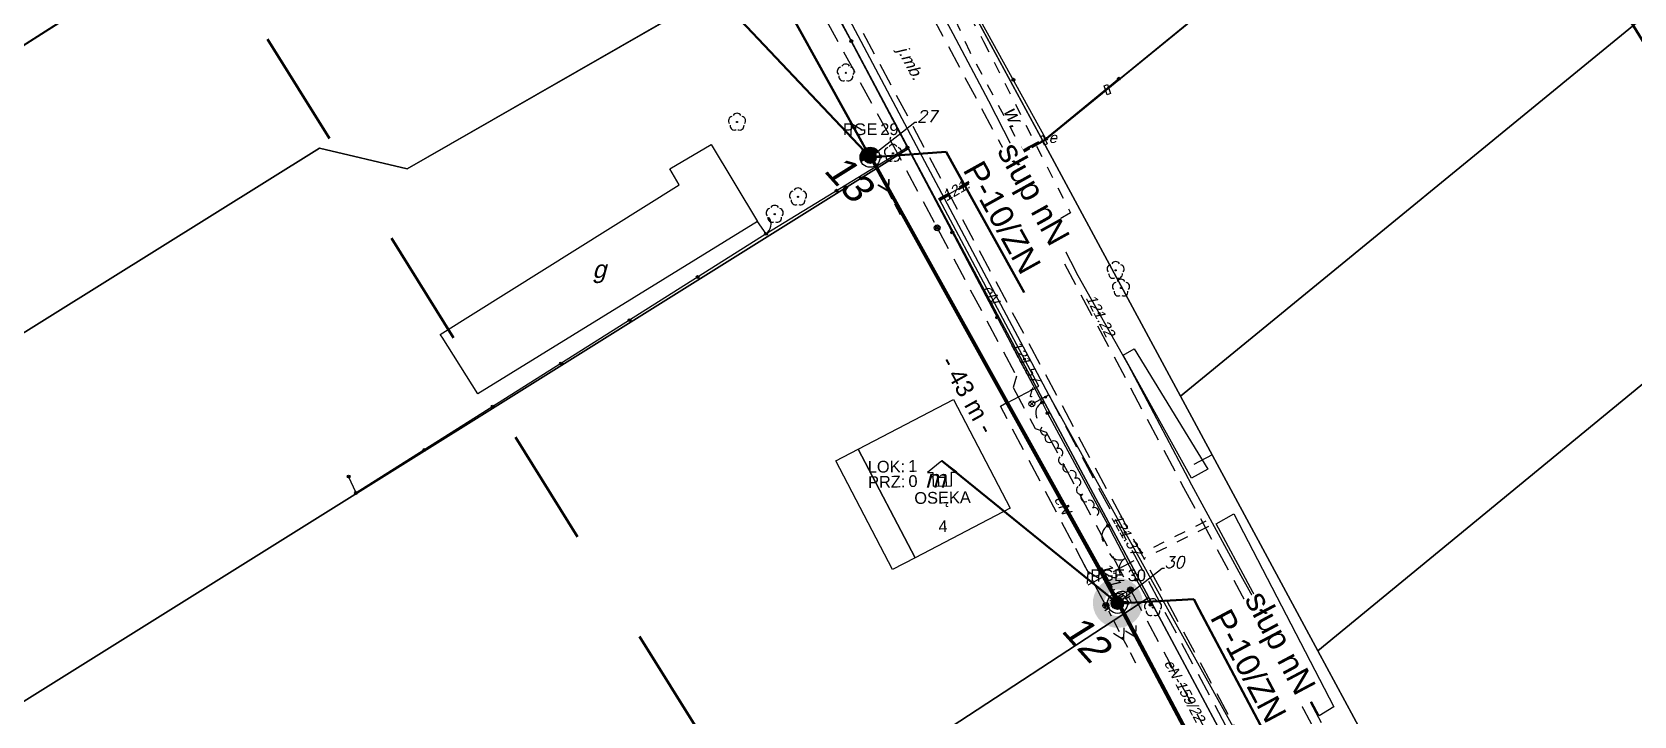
# Model space of a CAD drawing. Header units: metres. Extents: x 7542702 to 7555152, y 5804026 to 5815503.
# Drawn here: x 7544104.4 to 7544241, y 5808322.6 to 5808380.9 of the extents above; entities that cross this region are included whole.
import ezdxf
from ezdxf import colors
from ezdxf.entities.mleader import LeaderData, LeaderLine
from ezdxf.enums import TextEntityAlignment as Align
from ezdxf.math import Vec2, Vec3

# ---------------------------------------------------------------- set-up
doc = ezdxf.new("R2010")
doc.units = ezdxf.units.M
for name, pattern in [('4001', [0]), ('4002', [2, 1, -1]), ('4003', [3, 2, -1])]:
    doc.linetypes.add(name, pattern=pattern)
doc.layers.add('!tele', color=30, linetype='Continuous', lineweight=50, plot=False)
for name, color, linetype, lineweight in [('!trafo', 6, '4002', 50), ('_KABEL_ABONENCKI_NAPOWIETRZNY', 104, 'Continuous', 50), ('_MUFA', 202, 'Continuous', 30), ('_numery slupow etap 4 cz. 2', 7, 'Continuous', 40), ('_PA_OPCJONALNE', 1, 'Continuous', 30), ('_SIEC_NAPOWIETRZNA', 5, 'Continuous', 50), ('_SLUP_DZIERZAWIONY_ENERGETYCZNY', 1, 'Continuous', 30)]:
    doc.layers.add(name, color=color, linetype=linetype, lineweight=lineweight)
for name, color, linetype in [('_MM mufy', 3, 'Continuous'), ('_MM opisy', 7, 'Continuous'), ('_MM slupy', 5, 'Continuous'), ('Budynki', 7, 'Continuous'), ('Drogi', 135, 'Continuous'), ('Dzialki', 165, 'Continuous'), ('Elementy_budynkow', 7, 'Continuous'), ('Linie_napowietrzne', 184, 'Continuous'), ('makro-numeracja-punktow', 7, 'Continuous'), ('Ogrodzenia', 184, 'Continuous'), ('Projekty', 252, 'Continuous'), ('Roslinnosc', 104, 'Continuous'), ('Uz_Energia', 1, 'Continuous'), ('Uz_Gaz', 54, 'Continuous'), ('Uz_Specjalne', 7, 'Continuous'), ('Uz_Telekomunikacja', 252, 'Continuous'), ('Wody', 184, 'Continuous')]:
    doc.layers.add(name, color=color, linetype=linetype)
doc.layers.add('DIM', color=7, linetype='Continuous', plot=False)
doc.layers.get('_MUFA').off()
doc.styles.add('DYN_DIM', font='arial.ttf')
doc.styles.add('GeodText', font='romans.shx', dxfattribs={"oblique": 14.323945})
doc.styles.get("Standard").update_dxf_attribs({"font": 'arial.ttf'})
doc.dimstyles.new('opis linie', dxfattribs={"dimtxt": 1.5, "dimasz": 0.18, "dimexe": 0.18, "dimexo": 0.0625, "dimgap": 2.5, "dimtad": 4, "dimdec": 0, "dimzin": 0, "dimdsep": 46, "dimtxsty": 'Standard', "dimcen": 0.09, "dimse1": 1, "dimse2": 1, "dimsd1": 1, "dimsd2": 1, "dimclrt": 256, "dimadec": 0, "dimazin": 0, "dimtfac": 1, "dimtdec": 0, "dimtofl": 0, "dimtmove": 0, "dimatfit": 3, "dimfxl": 1, "dimtfill": 1, "dimtolj": 1, "dimtzin": 0, "dimarcsym": 0})
doc.dimstyles.get("Standard").update_dxf_attribs({"dimtxt": 0.18, "dimasz": 0.18, "dimexe": 0.18, "dimexo": 0.0625, "dimgap": 0.09, "dimtad": 0, "dimtih": 1, "dimtoh": 1, "dimdec": 4, "dimzin": 0, "dimdsep": 46, "dimtxsty": 'Standard', "dimcen": 0.09, "dimadec": 0, "dimazin": 0, "dimtfac": 1, "dimtdec": 4, "dimtofl": 0, "dimtmove": 0, "dimatfit": 3, "dimfxl": 1, "dimtolj": 1, "dimtzin": 0, "dimarcsym": 0})

# ---------------------------------------------------------------- blocks, each defined once
blk = doc.blocks.new('2284')
at = {"layer": 'Ogrodzenia', "color": 184, "linetype": 'Continuous'}
blk.add_line((0, 0), (0, 1), dxfattribs=at)
blk = doc.blocks.new('1284')
at = {"layer": 'Ogrodzenia', "color": 184, "linetype": 'Continuous'}
blk.add_arc((0, 2), 2, 270, 0, dxfattribs=at)
blk = doc.blocks.new('2283')
at = {"layer": 'Ogrodzenia', "color": 184, "linetype": 'Continuous'}
blk.add_line((0, 0), (0, 1), dxfattribs=at)
blk = doc.blocks.new('1422')
at = {"layer": 'Roslinnosc', "color": 104, "linetype": 'Continuous'}
blk.add_circle((0, 0), 0.1, dxfattribs=at)
for centre, start, end in [((-0.71, 0.23), 102.5, 221.75), ((0, 0.75), 30.19, 149.77), ((0.71, 0.23), 318.3, 77.49), ((-0.44, -0.61), 174.33, 293.45), ((0.44, -0.61), 246.24, 5.74)]:
    blk.add_arc(centre, 0.75, start, end, dxfattribs=at)
blk = doc.blocks.new('1281')
at = {"layer": 'Ogrodzenia', "color": 184, "linetype": 'Continuous'}
for radius in [0.24, 0.16, 0.08]:
    blk.add_circle((0, 0), radius, dxfattribs=at)
blk = doc.blocks.new('2282')
at = {"layer": 'Ogrodzenia', "color": 184, "linetype": 'Continuous'}
for centre, start, end in [((0, 0.88), 100, 260), ((0, 0.63), 100, 260), ((0, 0.38), 280, 80), ((0, 0.13), 280, 80)]:
    blk.add_arc(centre, 0.13, start, end, dxfattribs=at)
blk = doc.blocks.new('1283')
at = {"layer": 'Ogrodzenia', "color": 184, "linetype": 'Continuous'}
for centre, start, end in [((0, 2), 270, 0), ((0, -2), 0, 90)]:
    blk.add_arc(centre, 2, start, end, dxfattribs=at)
blk = doc.blocks.new('1363')
at = {"layer": 'Linie_napowietrzne', "color": 184, "linetype": 'Continuous'}
for p, q in [((-1.5, 0), (-2.5, 0)), ((0, 1.5), (0, 2.5)), ((1.5, 0), (2.5, 0)), ((0, -1.5), (0, -2.5))]:
    blk.add_line(p, q, dxfattribs=at)
blk.add_circle((0, 0), 0.5, dxfattribs=at)
blk = doc.blocks.new('1361')
at = {"layer": 'Linie_napowietrzne', "color": 184, "linetype": 'Continuous'}
blk.add_circle((0, 0), 0.5, dxfattribs=at)
blk = doc.blocks.new('1389')
at = {"layer": 'Projekty', "color": 1, "linetype": 'Continuous'}
blk.add_circle((0, 0), 0.3, dxfattribs=at)
blk = doc.blocks.new('1766')
at = {"layer": 'Uz_Energia', "color": 1, "linetype": 'Continuous'}
for radius in [0.16, 0.08]:
    blk.add_circle((0, 0), radius, dxfattribs=at)
blk = doc.blocks.new('1366')
at = {"layer": 'Linie_napowietrzne', "color": 184, "linetype": 'Continuous'}
for p, q in [((0, 1), (0, 11)), ((-1, 4.8), (0, 6.5)), ((1, 4.8), (0, 6.5))]:
    blk.add_line(p, q, dxfattribs=at)
blk = doc.blocks.new('1386')
at = {"layer": 'Projekty', "color": 1, "linetype": 'Continuous'}
for p, q in [((0, 9), (0, 11)), ((-1, 4.8), (0, 6.5)), ((0, 6), (0, 8)), ((1, 4.8), (0, 6.5)), ((0, 3), (0, 5)), ((0, 1), (0, 2))]:
    blk.add_line(p, q, dxfattribs=at)
blk = doc.blocks.new('1383')
at = {"layer": 'Projekty', "color": 1, "linetype": 'Continuous'}
for p, q in [((-0.35, 0.35), (0.35, -0.35)), ((0.35, 0.35), (-0.35, -0.35))]:
    blk.add_line(p, q, dxfattribs=at)
blk.add_circle((0, 0), 0.5, dxfattribs=at)
blk = doc.blocks.new('1753')
at = {"layer": 'Uz_Telekomunikacja', "color": 220, "linetype": 'Continuous'}
for radius in [0.16, 0.08]:
    blk.add_circle((0, 0), radius, dxfattribs=at)
blk = doc.blocks.new('1756')
at = {"layer": 'Uz_Telekomunikacja', "color": 220, "linetype": 'Continuous'}
for radius in [0.16, 0.08]:
    blk.add_circle((0, 0), radius, dxfattribs=at)
blk = doc.blocks.new('1746')
at = {"layer": 'Uz_Gaz', "color": 54, "linetype": 'Continuous'}
for radius in [0.16, 0.08]:
    blk.add_circle((0, 0), radius, dxfattribs=at)
blk = doc.blocks.new('ADRES')
for points in [[(0.79, -2.15), (0.79, -2.15), (0.79, -0.99), (1.24, -0.99), (0, 0), (-1.24, -0.99), (-0.79, -0.99), (-0.79, -2.15), (0.79, -2.15), (0.79, -2.15)], [(-0.31, -2.15), (-0.31, -1.4), (0.31, -1.4), (0.31, -2.15)]]:
    blk.add_lwpolyline(points)
at = {"color": 212, "insert": (-3.15, -0.43), "char_height": 1, "width": 1e-16, "attachment_point": 6}
blk.add_mtext('LOK:  ', dxfattribs=at)
at = {"color": 4, "insert": (-3.15, -1.72), "char_height": 1, "width": 1e-16, "attachment_point": 6}
blk.add_mtext('PRZ: ', dxfattribs=at)
at = {"color": 7}
for tag, flags, p in [('ID_OBSZARU', 13, (29.07, 23.06)), ('WOJEWODZTWO', 13, (23.29, 19.95)), ('POWIAT', 13, (29.07, 18.51)), ('GMINA', 13, (29.07, 16.8)), ('TERC', 13, (29.07, 15.22)), ('SIMC', 13, (29.07, 13.42)), ('ULIC', 13, (29.07, 11.76)), ('SZEROKOSC_GEOGRAFICZNA', 13, (18.71, 10.18)), ('DLUGOSC_GEOGRAFICZNA', 13, (29.07, 8.25)), ('KATEGORIA_STAWKI_JEDNOSTKOWEJ_100', 13, (29.07, 4.77)), ('KWOTA_STAWKI_JEDNOSTKOWEJ_100', 13, (29.07, 2.89)), ('DOFINANSOWANIE_95', 13, (29.07, 0.87)), ('MIEJSCOWOSC', 12, (0, -3.65)), ('ULICA', 12, (0, -4.88)), ('NR_PORZADKOWY', 12, (0, -6.09))]:
    blk.add_attdef(tag, text='', height=1, dxfattribs=dict(at, flags=flags)).set_placement(p, align=Align.CENTER)
at = {"color": 1}
for tag, flags, p in [('ID_PA', 5, (29.07, 21.57)), ('RODZAJ_OBIEKTU', 5, (29.07, 6.63)), ('ZAPAS', 13, (29.07, -2.62))]:
    blk.add_attdef(tag, text='', height=1, dxfattribs=dict(at, flags=flags)).set_placement(p, align=Align.CENTER)
at = {"color": 212, "flags": 12}
blk.add_attdef('LICZBA_LOKALI', text='', height=1, dxfattribs=at).set_placement((-2.88, -0.43), align=Align.MIDDLE_LEFT)
at = {"color": 150, "flags": 12}
for tag, p in [('MUFA', (1.78, -0.93)), ('NUMER_WLOKNA', (1.86, -2.2))]:
    blk.add_attdef(tag, p, '', height=1, dxfattribs=at)
at = {"color": 7, "style": 'DYN_DIM', "flags": 13}
blk.add_attdef('ODC_FUNKCJONALNY', text='', height=1, dxfattribs=at).set_placement((29.07, -1.01), align=Align.CENTER)
at = {"color": 4, "flags": 12}
blk.add_attdef('LICZBA_SED_W_DANYM_PA', text='', height=1, dxfattribs=at).set_placement((-2.88, -1.72), align=Align.MIDDLE_LEFT)
blk = doc.blocks.new('SLUP_DZIERZAWIONY')
h = blk.add_hatch(color=256)
h.dxf.hatch_style = 1
h.paths.add_polyline_path([(0.53, 0, 1), (-0.53, 0, 1)])
at = {"lineweight": 30}
blk.add_circle((0, 0), 0.527, dxfattribs=at)
at = {"color": 7, "style": 'DYN_DIM', "flags": 13}
blk.add_attdef('ODC_FUNKCJONALNY', text='', height=1, dxfattribs=at).set_placement((0.36, 3.33), align=Align.CENTER)
at = {"color": 7, "flags": 12}
blk.add_attdef('WLASCICIEL', text='', height=1, dxfattribs=at).set_placement((0.63, 1.89), align=Align.RIGHT)
blk.add_attdef('SLUP_NUMER', (0.87, 1.89), '', height=1, dxfattribs=at)
blk.add_attdef('TYP', text='', height=1, dxfattribs=at).set_placement((0, -2.82), align=Align.CENTER)
blk = doc.blocks.new('MUFA_II')
at = {"layer": '_MM mufy'}
h = blk.add_hatch(color=256, dxfattribs=at)
h.dxf.hatch_style = 1
h.paths.add_polyline_path([(2.15, 0.12, 1), (-2.1, -0.05, 1)])
h.paths.add_polyline_path([(-1.1, -0.01, -1), (1.15, 0.08, -1)], flags=16)
h.paths.add_polyline_path([(-0.83, 0, -1), (0.88, 0.07, -1)], flags=0)
blk = doc.blocks.new('ZN')
at = {"layer": '_MM slupy', "transparency": 33554687}
h = blk.add_hatch(color=256, dxfattribs=at)
h.dxf.hatch_style = 1
h.paths.add_polyline_path([(0, -0.86), (0, 0.86, 1)])
at = {"layer": '_MM slupy'}
blk.add_circle((0, 0), 0.857, dxfattribs=at)
blk = doc.blocks.new('*D266')
at = {"layer": 'Defpoints', "color": 0}
for p in [(7544197, 5808332.23), (7544197.66, 5808332.58), (7544213.48, 5808301.22)]:
    blk.add_point(p, dxfattribs=at)
at = {"layer": 'DIM', "insert": (7544203.02, 5808315.54), "char_height": 1.5, "attachment_point": 5, "rotation": 297.988, "bg_fill": 3, "box_fill_scale": 1.1, "bg_fill_color": 9, "bg_fill_true_color": 13158600, "bg_fill_transparency": 0}
blk.add_mtext('\\A1;- 35 m -', dxfattribs=at)
blk = doc.blocks.new('*D267')
at = {"layer": 'Defpoints', "color": 0}
for p in [(7544175.9, 5808370.26), (7544176.56, 5808370.62), (7544197, 5808332.23)]:
    blk.add_point(p, dxfattribs=at)
at = {"layer": 'DIM', "insert": (7544184.25, 5808350.02), "char_height": 1.5, "attachment_point": 5, "rotation": 299.0226, "bg_fill": 3, "box_fill_scale": 1.1, "bg_fill_color": 9, "bg_fill_true_color": 13158600, "bg_fill_transparency": 0}
blk.add_mtext('\\A1;- 43 m -', dxfattribs=at)
blk = doc.blocks.new('*D268')
at = {"layer": 'Defpoints', "color": 0}
for p in [(7544153.77, 5808410.25), (7544154.43, 5808410.61), (7544175.9, 5808370.26)]:
    blk.add_point(p, dxfattribs=at)
at = {"layer": 'DIM', "insert": (7544162.63, 5808389.04), "char_height": 1.5, "attachment_point": 5, "rotation": 298.9596, "bg_fill": 3, "box_fill_scale": 1.1, "bg_fill_color": 9, "bg_fill_true_color": 13158600, "bg_fill_transparency": 0}
blk.add_mtext('\\A1;- 46 m -', dxfattribs=at)
blk = doc.blocks.new('q')
at = {"layer": '_MM slupy'}
blk.add_blockref('ZN', (0, 0), dxfattribs=at)
at = {"layer": '_MM opisy'}
ml = blk.add_multileader_mtext('Standard', dxfattribs=at)
ml.set_content('\\pxql;słup nN\\PP-10/ZN', color=256)
ml.set_leader_properties()
ml.build(insert=Vec2(0, 0))
ml.multileader.update_dxf_attribs({"has_text_frame": 1, "text_left_attachment_type": 5, "text_right_attachment_type": 5, "dogleg_length": 1, "arrow_head_size": 1})
ctx = ml.context
ctx.base_point, ctx.char_height, ctx.arrow_head_size, ctx.landing_gap_size, ctx.plane_origin = Vec3(3.75, 5.9), 2, 1, 1, Vec3(1.72, -1.42)
ctx.left_attachment, ctx.right_attachment = 5, 5
notes = []
notes.append((ctx, [(0, (1, 1, 0), (2.75, 5.9), (1, 0), 1, [(0, [(0, 0), (2.75, 5.9)], 0, [])])]))
ctx.mtext.insert, ctx.mtext.flow_direction = Vec3(4.75, 11.7), 5
ctx.mtext.has_bg_fill, ctx.mtext.bg_color, ctx.mtext.bg_scale_factor, ctx.mtext.bg_transparency, ctx.mtext.use_window_bg_color = 1, -1023410175, 1, 0, 1
for ctx, leaders in notes:
    for number, flags, end, landing, length, lines in leaders:
        leader = LeaderData()
        leader.index, (leader.has_last_leader_line, leader.has_dogleg_vector, leader.attachment_direction) = number, flags
        leader.last_leader_point, leader.dogleg_vector, leader.dogleg_length = Vec3(end), Vec3(landing), length
        for number, points, colour, breaks in lines:
            line = LeaderLine()
            line.index, line.vertices, line.color, line.breaks = number, Vec3.list(points), colors.encode_raw_color(colour), breaks
            leader.lines.append(line)
        ctx.leaders.append(leader)

msp = doc.modelspace()

# ---------------------------------------------------------------- linework, layer by layer
at = {"layer": '!tele'}
msp.add_lwpolyline([(7544134.27, 5808446.42), (7544153.77, 5808410.25), (7544175.9, 5808370.26), (7544197, 5808332.23), (7544213.48, 5808301.22), (7544237.41, 5808257.96), (7544247.12, 5808238.87), (7544261.66, 5808213.37), (7544285.08, 5808170.69), (7544308.7, 5808126.88), (7544332.19, 5808084.07), (7544356.3, 5808040.19)], dxfattribs=at)
at = {"layer": '!trafo', "ltscale": 10}
msp.add_lwpolyline([(7544082.13, 5808448.38), (7544167.59, 5808501.43), (7544481.87, 5807987.87), (7544782.88, 5807592.58), (7544936.53, 5807377.47), (7545050.37, 5807475.25), (7545086.68, 5807419.38), (7544929.65, 5807282.21), (7544686.61, 5807553.19), (7544696.16, 5807510.34), (7544647.98, 5807511.04), (7544607.69, 5807611.16), (7544447.06, 5807862.58)], close=True, dxfattribs=at)
at = {"layer": '_KABEL_ABONENCKI_NAPOWIETRZNY'}
for points in [[(7544150.29, 5808397.34), (7544175.9, 5808370.26), (7544176.17, 5808370), (7544196.94, 5808332.64), (7544197, 5808332.23)], [(7544182.03, 5808344.39), (7544197, 5808332.23)], [(7544193.33, 5808294.54), (7544213.48, 5808301.22), (7544213.45, 5808301.5), (7544197.3, 5808331.97), (7544197, 5808332.23)]]:
    msp.add_lwpolyline(points, dxfattribs=at)
at = {"layer": '_SIEC_NAPOWIETRZNA'}
msp.add_lwpolyline([(7544356.3, 5808040.19), (7544332.19, 5808084.07), (7544308.7, 5808126.88), (7544285.08, 5808170.69), (7544261.66, 5808213.37), (7544247.12, 5808238.87), (7544237.41, 5808257.96), (7544213.48, 5808301.22), (7544197, 5808332.23), (7544175.9, 5808370.26), (7544153.77, 5808410.25), (7544134.27, 5808446.42)], dxfattribs=at)
at = {"layer": 'Budynki', "color": 7, "linetype": '4001'}
for points in [[(7544139.4, 5808354.91, 0), (7544139.24, 5808355.16, 0), (7544159.63, 5808367.92, 0), (7544158.83, 5808369.26, 0), (7544162.34, 5808371.36, 0), (7544166.3, 5808364.78, 0), (7544142.46, 5808350.09, 0), (7544139.4, 5808354.91, 0)], [(7544187.85, 5808340.34, 0), (7544179.74, 5808336.1, 0), (7544174.9, 5808345.37, 0), (7544183.01, 5808349.6, 0), (7544187.85, 5808340.34, 0)]]:
    msp.add_polyline3d(points, dxfattribs=at)
at = {"layer": 'Drogi', "color": 8, "linetype": '4003'}
for p, q in [((7544154.34, 5808432.64, 121.99), (7544202.64, 5808342.11, 122.28)), ((7544154.34, 5808432.64, 121.99), (7544202.64, 5808342.11, 122.28)), ((7544197.48, 5808339.35, 122.34), (7544149.06, 5808430.02, 121.97)), ((7544197.48, 5808339.35, 122.34), (7544149.06, 5808430.02, 121.97)), ((7544202.64, 5808342.11, 122.28), (7544234.4, 5808283.31, 122.53)), ((7544202.64, 5808342.11, 122.28), (7544234.4, 5808283.31, 122.53)), ((7544229.26, 5808280.51, 122.45), (7544197.48, 5808339.35, 122.34)), ((7544229.26, 5808280.51, 122.45), (7544197.48, 5808339.35, 122.34))]:
    msp.add_line(p, q, dxfattribs=at)
at = {"layer": 'Drogi', "color": 8, "linetype": '4001'}
for points in [[(7544197.48, 5808353.38, 0), (7544198.43, 5808353.94, 0), (7544204.71, 5808343.68, 0), (7544203.31, 5808342.89, 0), (7544197.48, 5808353.38, 0)], [(7544206.92, 5808339.86, 0), (7544215.45, 5808323.39, 0), (7544214.21, 5808322.64, 0), (7544205.4, 5808339.01, 0), (7544206.92, 5808339.86, 0)]]:
    msp.add_polyline3d(points, dxfattribs=at)
at = {"layer": 'Dzialki'}
for p, q in [((7544190.65, 5808371.61), (7544396.72, 5808539.74)), ((7544396.72, 5808539.74), (7544190.65, 5808371.61)), ((7544202.37, 5808349.9), (7544411.95, 5808521.44)), ((7544411.95, 5808521.44), (7544202.37, 5808349.9)), ((7544214.08, 5808328.19), (7544427.18, 5808503.14)), ((7544427.18, 5808503.14), (7544214.08, 5808328.19)), ((7544156.64, 5808413.47), (7544062.62, 5808353.63)), ((7544062.62, 5808353.63), (7544156.64, 5808413.47)), ((7544178.94, 5808393.32), (7544190.65, 5808371.61)), ((7544190.65, 5808371.61), (7544178.94, 5808393.32)), ((7544178.94, 5808393.32), (7544190.65, 5808371.61)), ((7544136.42, 5808369.26), (7544169.9, 5808388.49)), ((7544169.9, 5808388.49), (7544136.42, 5808369.26)), ((7544179.18, 5808371.01), (7544169.9, 5808388.49)), ((7544169.9, 5808388.49), (7544179.18, 5808371.01)), ((7544179.18, 5808371.01), (7544169.9, 5808388.49)), ((7544190.65, 5808371.61), (7544202.37, 5808349.9)), ((7544202.37, 5808349.9), (7544190.65, 5808371.61)), ((7544190.65, 5808371.61), (7544202.37, 5808349.9)), ((7544073.13, 5808336.18), (7544128.95, 5808371.04)), ((7544128.95, 5808371.04), (7544073.13, 5808336.18)), ((7544086.89, 5808313.36), (7544179.18, 5808371.01)), ((7544179.18, 5808371.01), (7544086.89, 5808313.36)), ((7544128.95, 5808371.04), (7544136.42, 5808369.26)), ((7544136.42, 5808369.26), (7544128.95, 5808371.04)), ((7544179.18, 5808371.01), (7544199.67, 5808332.72)), ((7544199.67, 5808332.72), (7544179.18, 5808371.01)), ((7544199.67, 5808332.72), (7544179.18, 5808371.01)), ((7544202.37, 5808349.9), (7544214.08, 5808328.19)), ((7544214.08, 5808328.19), (7544202.37, 5808349.9)), ((7544202.37, 5808349.9), (7544214.08, 5808328.19)), ((7544199.67, 5808332.72), (7544159.68, 5808306.58)), ((7544159.68, 5808306.58), (7544199.67, 5808332.72)), ((7544199.67, 5808332.72), (7544236.44, 5808264)), ((7544236.44, 5808264), (7544199.67, 5808332.72)), ((7544236.44, 5808264), (7544199.67, 5808332.72)), ((7544214.08, 5808328.19), (7544225.8, 5808306.47)), ((7544225.8, 5808306.47), (7544214.08, 5808328.19)), ((7544214.08, 5808328.19), (7544225.8, 5808306.47))]:
    msp.add_line(p, q, dxfattribs=at)
at = {"layer": 'Elementy_budynkow', "color": 7, "linetype": '4001'}
for p, q in [((7544172.98, 5808344.37), (7544174.9, 5808345.37)), ((7544172.98, 5808344.37), (7544174.9, 5808345.37)), ((7544177.82, 5808335.1), (7544172.98, 5808344.37)), ((7544177.82, 5808335.1), (7544172.98, 5808344.37)), ((7544174.9, 5808345.37), (7544179.74, 5808336.1)), ((7544174.9, 5808345.37), (7544179.74, 5808336.1)), ((7544179.74, 5808336.1), (7544177.82, 5808335.1)), ((7544179.74, 5808336.1), (7544177.82, 5808335.1))]:
    msp.add_line(p, q, dxfattribs=at)
at = {"layer": 'Ogrodzenia', "color": 184, "linetype": '4001'}
for p, q in [((7544062.62, 5808353.63), (7544106.6, 5808381.7)), ((7544190.9, 5808371.83), (7544185.33, 5808381.91)), ((7544179.08, 5808371.08), (7544174.3, 5808380.17)), ((7544197.11, 5808376.96), (7544190.9, 5808371.83)), ((7544179.08, 5808371.08), (7544167.03, 5808363.73)), ((7544179.08, 5808371.08), (7544190.57, 5808349.35)), ((7544167.03, 5808363.73), (7544132.07, 5808341.64)), ((7544167.03, 5808363.73), (7544132.07, 5808341.64)), ((7544191.03, 5808348.44), (7544196.21, 5808338.85)), ((7544132.07, 5808341.64), (7544131.44, 5808343.04)), ((7544132.07, 5808341.64), (7544131.44, 5808343.04)), ((7544198.61, 5808334.23), (7544199.82, 5808332.11))]:
    msp.add_line(p, q, dxfattribs=at)
at = {"layer": 'Projekty', "linetype": '4003'}
for p, q in [((7544164.97, 5808395.04), (7544177.63, 5808371.96)), ((7544190.62, 5808371.66), (7544196, 5808375.97)), ((7544177.63, 5808371.96), (7544177.6, 5808371.77)), ((7544177.6, 5808371.77), (7544181.62, 5808364.25)), ((7544181.62, 5808364.25), (7544188.39, 5808351.59)), ((7544188.39, 5808351.59), (7544188.1, 5808350.64)), ((7544188.1, 5808350.64), (7544189.98, 5808347.12)), ((7544191.15, 5808349.99), (7544189.86, 5808349.3)), ((7544191.15, 5808349.99), (7544239.71, 5808259.13)), ((7544187.02, 5808349.04), (7544187.57, 5808349.34)), ((7544196, 5808332.04), (7544187.02, 5808349.04)), ((7544189.98, 5808347.12), (7544190.93, 5808346.83)), ((7544190.93, 5808346.83), (7544198.11, 5808333.38)), ((7544205.07, 5808344.9), (7544203.51, 5808344.06)), ((7544198.4, 5808335.86), (7544194.47, 5808333.78)), ((7544198.11, 5808333.38), (7544196.13, 5808332.32)), ((7544198.11, 5808333.38), (7544206.26, 5808318.15)), ((7544196.13, 5808332.32), (7544196.24, 5808332.11))]:
    msp.add_line(p, q, dxfattribs=at)
msp.add_polyline3d([(7544196.15, 5808376.45, 0), (7544196.41, 5808375.69, 0), (7544196.13, 5808375.59, 0), (7544195.87, 5808376.35, 0), (7544196.15, 5808376.45, 0)], dxfattribs=at)
at = {"layer": 'Uz_Energia', "color": 1, "linetype": '4001'}
for p, q in [((7544189.47, 5808371.06), (7544190.61, 5808371.66)), ((7544181.82, 5808366.66), (7544189.47, 5808371.06)), ((7544190.29, 5808350.73), (7544181.82, 5808366.66)), ((7544187.58, 5808349.31), (7544190.29, 5808350.73)), ((7544196.68, 5808332.71), (7544187.58, 5808349.31)), ((7544197, 5808332.23), (7544196.68, 5808332.71))]:
    msp.add_line(p, q, dxfattribs=at)
msp.add_polyline3d([(7544190.78, 5808371.29, 0), (7544190.45, 5808372.02, 0), (7544190.67, 5808372.12, 0), (7544190.99, 5808371.4, 0), (7544190.78, 5808371.29, 0)], dxfattribs=at)
at = {"layer": 'Uz_Gaz', "color": 54, "linetype": '4001'}
for p, q in [((7544183, 5808380.77, 121.03), (7544179.31, 5808387.62, 121.11)), ((7544183, 5808380.77, 121.03), (7544179.31, 5808387.62, 121.11)), ((7544186.02, 5808375.03, 120.97), (7544183, 5808380.77, 121.03)), ((7544186.02, 5808375.03, 120.97), (7544183, 5808380.77, 121.03)), ((7544193.66, 5808360.14, 121.05), (7544186.02, 5808375.03, 120.97)), ((7544193.66, 5808360.14, 121.05), (7544186.02, 5808375.03, 120.97)), ((7544197.93, 5808352.52, 121.22), (7544193.66, 5808360.14, 121.05)), ((7544197.93, 5808352.52, 121.22), (7544193.66, 5808360.14, 121.05)), ((7544203.35, 5808342.29, 121.33), (7544197.93, 5808352.52, 121.22)), ((7544207.54, 5808334.58, 121.36), (7544203.35, 5808342.29, 121.33)), ((7544211.35, 5808327.76, 121.36), (7544207.54, 5808334.58, 121.36)), ((7544214.39, 5808322.03, 121.36), (7544211.35, 5808327.76, 121.36))]:
    msp.add_line(p, q, dxfattribs=at)
at = {"layer": 'Uz_Specjalne', "color": 7, "linetype": '4002'}
for p, q in [((7544204.54, 5808339.22, 120.67), (7544199.02, 5808336.48, 120.77)), ((7544204.76, 5808338.78, 120.67), (7544199.24, 5808336.04, 120.77))]:
    msp.add_line(p, q, dxfattribs=at)
msp.add_polyline3d([(7544181.77, 5808366.74, 0), (7544189.42, 5808371.14, 0), (7544190.5, 5808371.71, 0), (7544190.59, 5808371.54, 0), (7544189.52, 5808370.97, 0), (7544181.87, 5808366.57, 0), (7544181.77, 5808366.74, 0)], dxfattribs=at)
at = {"layer": 'Uz_Telekomunikacja', "linetype": '4001'}
for p, q in [((7544179.37, 5808372.13, 121.3), (7544167.22, 5808395.09, 121.18)), ((7544191.15, 5808349.99, 121.41), (7544179.37, 5808372.13, 121.3)), ((7544191.15, 5808349.99, 121.41), (7544190.85, 5808349.81, 121.72)), ((7544209.55, 5808316.85, 121.24), (7544191.15, 5808349.99, 121.41))]:
    msp.add_line(p, q, dxfattribs=at)
at = {"layer": 'Wody', "color": 184, "linetype": '4002'}
msp.add_polyline3d([(7544183.4, 5808384.09, 122.3), (7544185.58, 5808380.14, 122.1), (7544192.99, 5808365.51, 122.1), (7544192.06, 5808364.98, 122.1), (7544184.43, 5808379.22, 122.1), (7544182.51, 5808383.43, 122.3), (7544183.4, 5808384.09, 122.3)], dxfattribs=at)

# ---------------------------------------------------------------- block references
at = {"layer": '_MUFA'}
msp.add_blockref('MUFA_II', (7544197, 5808332.23), dxfattribs=at)
at = {"layer": '_PA_OPCJONALNE'}
ref = msp.add_blockref('ADRES', (7544182.03, 5808344.39), dxfattribs=dict(at, rotation=1))
ref.add_attrib('MIEJSCOWOSC', 'OSĘKA', dxfattribs={"layer": '0', "color": 7, "height": 1, "rotation": 1, "flags": 12}).set_placement((7544182.09, 5808340.74), align=Align.CENTER)
ref.add_attrib('NR_PORZADKOWY', '4', dxfattribs={"layer": '0', "color": 7, "height": 1, "rotation": 1, "flags": 12}).set_placement((7544182.13, 5808338.3), align=Align.CENTER)
ref.add_attrib('LICZBA_LOKALI', '1', (7544179.16, 5808343.43), dxfattribs={"layer": '0', "color": 212, "height": 1, "rotation": 1, "flags": 12})
ref.add_attrib('LICZBA_SED_W_DANYM_PA', '0', (7544179.18, 5808342.14), dxfattribs={"layer": '0', "color": 4, "height": 1, "rotation": 1, "flags": 12})
at = {"layer": '_SLUP_DZIERZAWIONY_ENERGETYCZNY'}
for p, values in [((7544175.9, 5808370.26), {'WLASCICIEL': 'PGE', 'SLUP_NUMER': '29'}), ((7544197, 5808332.23), {'WLASCICIEL': 'PGE', 'SLUP_NUMER': '30'})]:
    msp.add_blockref('SLUP_DZIERZAWIONY', p, dxfattribs=at).add_auto_attribs(values)
at = {"layer": 'Linie_napowietrzne', "color": 184}
for name, p, xscale, yscale, zscale, rotation in [('1366', (7544175.9, 5808370.26), 0.5, 0.5, 0.5, 28.959631), ('1366', (7544175.9, 5808370.26), 0.5, 0.5, 0.5, 28.959631), ('1366', (7544175.9, 5808370.26), 0.5, 0.5, 0.5, 28.959631), ('1366', (7544175.9, 5808370.26), 0.5, 0.5, 0.5, 28.959631), ('1361', (7544175.9, 5808370.26), 0.4999999999999998, 0.4999999999999998, 0.4999999999999998, 208.9596309999999), ('1361', (7544175.9, 5808370.26), 0.4999999999999998, 0.4999999999999998, 0.4999999999999998, 209.0226149999998), ('1361', (7544175.9, 5808370.26), 0.4999999999999998, 0.4999999999999998, 0.4999999999999998, 208.9596309999999), ('1361', (7544175.9, 5808370.26), 0.4999999999999998, 0.4999999999999998, 0.4999999999999998, 209.0226149999998), ('1361', (7544175.9, 5808370.26), 0.4999999999999998, 0.4999999999999998, 0.4999999999999998, 208.9596309999998), ('1361', (7544175.9, 5808370.26), 0.4999999999999998, 0.4999999999999998, 0.4999999999999998, 209.0226149999997), ('1361', (7544175.9, 5808370.26), 0.4999999999999998, 0.4999999999999998, 0.4999999999999998, 208.9596309999998), ('1361', (7544175.9, 5808370.26), 0.4999999999999998, 0.4999999999999998, 0.4999999999999998, 209.0226149999997), ('1366', (7544175.9, 5808370.26), 0.4999999999999998, 0.4999999999999998, 0.4999999999999998, 209.0226149999998), ('1366', (7544175.9, 5808370.26), 0.4999999999999998, 0.4999999999999998, 0.4999999999999998, 209.0226149999998), ('1366', (7544175.9, 5808370.26), 0.4999999999999998, 0.4999999999999998, 0.4999999999999998, 209.0226149999997), ('1366', (7544175.9, 5808370.26), 0.4999999999999998, 0.4999999999999998, 0.4999999999999998, 209.0226149999997), ('1366', (7544197, 5808332.23), 0.5, 0.5, 0.5, 29.02261499999997), ('1366', (7544197, 5808332.23), 0.5, 0.5, 0.5, 29.02261499999997), ('1366', (7544197, 5808332.23), 0.5, 0.5, 0.5, 29.02261499999997), ('1366', (7544197, 5808332.23), 0.5, 0.5, 0.5, 29.02261499999997), ('1363', (7544197, 5808332.23), 0.5, 0.5, 0.5, 30.67600299999998), ('1363', (7544197, 5808332.23), 0.5, 0.5, 0.5, 30.67600299999998), ('1361', (7544197, 5808332.23), 0.4999999999999998, 0.4999999999999998, 0.4999999999999998, 209.0226149999998), ('1361', (7544197, 5808332.23), 0.4999999999999998, 0.4999999999999998, 0.4999999999999998, 207.9880289999998), ('1361', (7544197, 5808332.23), 0.4999999999999998, 0.4999999999999998, 0.4999999999999998, 209.0226149999998), ('1361', (7544197, 5808332.23), 0.4999999999999998, 0.4999999999999998, 0.4999999999999998, 207.9880289999998), ('1361', (7544197, 5808332.23), 0.4999999999999998, 0.4999999999999998, 0.4999999999999998, 209.0226149999997), ('1361', (7544197, 5808332.23), 0.4999999999999997, 0.4999999999999997, 0.4999999999999997, 207.9880289999997), ('1361', (7544197, 5808332.23), 0.4999999999999998, 0.4999999999999998, 0.4999999999999998, 209.0226149999997), ('1361', (7544197, 5808332.23), 0.4999999999999997, 0.4999999999999997, 0.4999999999999997, 207.9880289999997), ('1366', (7544197, 5808332.23), 0.4999999999999998, 0.4999999999999998, 0.4999999999999998, 207.9880289999998), ('1366', (7544197, 5808332.23), 0.4999999999999998, 0.4999999999999998, 0.4999999999999998, 207.9880289999998), ('1366', (7544197, 5808332.23), 0.4999999999999997, 0.4999999999999997, 0.4999999999999997, 207.9880289999997), ('1366', (7544197, 5808332.23), 0.4999999999999997, 0.4999999999999997, 0.4999999999999997, 207.9880289999997)]:
    msp.add_blockref(name, p, dxfattribs=dict(at, xscale=xscale, yscale=yscale, zscale=zscale, rotation=rotation))
at = {"layer": 'Linie_napowietrzne', "color": 184, "xscale": 0.5, "yscale": 0.5, "zscale": 0.5}
for p in [(7544175.9, 5808370.26), (7544175.9, 5808370.26), (7544197, 5808332.23), (7544197, 5808332.23)]:
    msp.add_blockref('1361', p, dxfattribs=at)
at = {"layer": 'Ogrodzenia', "color": 184}
for name, p, xscale, yscale, rotation in [('2283', (7544171.77, 5808384.75), 0.5, 5.232332, 208.916337), ('2284', (7544167.03, 5808363.73), 0.5, 1.278828, 34.80849799999998), ('2284', (7544190.57, 5808349.35), 0.4999999999999999, 1.019657, 206.8163469999998), ('2282', (7544192.16, 5808344.73), 2.950951, 2.950951, 31.230143), ('2282', (7544193.69, 5808342.2), 2.950951, 2.950951, 31.230143), ('2282', (7544195.22, 5808339.68), 2.950951, 2.950951, 31.230143), ('2284', (7544196.21, 5808338.85), 0.4999999999999998, 1.109099, 206.7960809999999), ('2283', (7544196.71, 5808337.86), 0.4999999999999997, 4.097182, 207.6282789999998)]:
    msp.add_blockref(name, p, dxfattribs=dict(at, xscale=xscale, yscale=yscale, rotation=rotation))
at = {"layer": 'Ogrodzenia', "color": 184, "xscale": 0.5, "yscale": 0.5, "zscale": 0.5}
for p in [(7544174.3, 5808380.17), (7544188.12, 5808376.87), (7544197.11, 5808376.96), (7544190.9, 5808371.83), (7544190.9, 5808371.83), (7544179.08, 5808371.08), (7544179.08, 5808371.08), (7544179.08, 5808371.08), (7544173.05, 5808367.41), (7544167.03, 5808363.73), (7544167.03, 5808363.73), (7544167.03, 5808363.73), (7544182.91, 5808363.84), (7544161.2, 5808360.05), (7544161.2, 5808360.05), (7544155.38, 5808356.37), (7544155.38, 5808356.37), (7544186.74, 5808356.59), (7544149.55, 5808352.68), (7544149.55, 5808352.68), (7544143.72, 5808349), (7544143.72, 5808349), (7544190.57, 5808349.35), (7544191.03, 5808348.44), (7544137.9, 5808345.32), (7544137.9, 5808345.32), (7544131.44, 5808343.04), (7544131.44, 5808343.04), (7544132.07, 5808341.64), (7544132.07, 5808341.64), (7544132.07, 5808341.64), (7544132.07, 5808341.64), (7544196.21, 5808338.85), (7544198.61, 5808334.23), (7544199.82, 5808332.11)]:
    msp.add_blockref('1281', p, dxfattribs=at)
at = {"layer": 'Ogrodzenia', "color": 184}
for name, p, xscale, yscale, zscale, rotation in [('1284', (7544167.03, 5808363.73), 0.5, 0.5, 0.5, 34.80849799999998), ('1284', (7544190.57, 5808349.35), 0.4999999999999999, 0.4999999999999999, 0.4999999999999999, 206.8163469999998), ('1284', (7544196.21, 5808338.85), 0.4999999999999998, 0.4999999999999998, 0.4999999999999998, 206.7960809999999), ('1283', (7544197.66, 5808336.04), 0.4999999999999997, 0.4999999999999997, 0.4999999999999997, 207.6282789999998)]:
    msp.add_blockref(name, p, dxfattribs=dict(at, xscale=xscale, yscale=yscale, zscale=zscale, rotation=rotation))
at = {"layer": 'Projekty'}
for name, p, xscale, yscale, zscale, rotation in [('1383', (7544175.9, 5808370.26), 0.4999999999999999, 0.4999999999999999, 0.4999999999999999, 27.740002), ('1386', (7544175.9, 5808370.26), 0.4999999999999999, 0.4999999999999999, 0.4999999999999999, 207.7400019999999), ('1386', (7544196, 5808332.04), 0.4999999999999999, 0.4999999999999999, 0.4999999999999999, 27.740002), ('1383', (7544196, 5808332.04), 0.5, 0.5, 0.5, 27.44634400000001), ('1383', (7544196, 5808332.04), 0.4999999999999999, 0.4999999999999999, 0.4999999999999999, 27.740002), ('1386', (7544196, 5808332.04), 0.5, 0.5, 0.5, 207.4463439999998)]:
    msp.add_blockref(name, p, dxfattribs=dict(at, xscale=xscale, yscale=yscale, zscale=zscale, rotation=rotation))
at = {"layer": 'Projekty', "xscale": 0.5, "yscale": 0.5, "zscale": 0.5}
for name, p in [('1383', (7544175.9, 5808370.26)), ('1383', (7544181.62, 5808364.25)), ('1389', (7544181.62, 5808364.25)), ('1383', (7544189.7, 5808349.23)), ('1383', (7544198.11, 5808333.38)), ('1389', (7544198.11, 5808333.38)), ('1383', (7544196, 5808332.04))]:
    msp.add_blockref(name, p, dxfattribs=at)
at = {"layer": 'Roslinnosc', "color": 104, "xscale": 0.5, "yscale": 0.5, "zscale": 0.5}
for p in [(7544173.83, 5808377.46), (7544164.56, 5808373.26), (7544177.85, 5808370.6, 122.56), (7544169.76, 5808366.89), (7544167.77, 5808365.41), (7544196.84, 5808360.62), (7544197.3, 5808359.11), (7544200.03, 5808331.87)]:
    msp.add_blockref('1422', p, dxfattribs=at)
at = {"layer": 'Uz_Energia', "color": 1, "xscale": 0.5, "yscale": 0.5, "zscale": 0.5}
for p in [(7544188.84, 5808370.7), (7544183.63, 5808367.7), (7544189.06, 5808353.04), (7544196.68, 5808332.71)]:
    msp.add_blockref('1766', p, dxfattribs=at)
at = {"layer": 'Uz_Gaz', "color": 54, "xscale": 0.5, "yscale": 0.5, "zscale": 0.5}
msp.add_blockref('1746', (7544195.45, 5808356.95), dxfattribs=at)
at = {"layer": 'Uz_Telekomunikacja', "xscale": 0.5, "yscale": 0.5, "zscale": 0.5}
for name, p in [('1753', (7544190.85, 5808349.81, 121.72)), ('1756', (7544197.66, 5808338.27))]:
    msp.add_blockref(name, p, dxfattribs=at)

# ---------------------------------------------------------------- texts
at = {"layer": 'Budynki', "color": 7, "oblique": 15}
for s, p in [('g', (7544152.22, 5808359.97)), ('m', (7544180.59, 5808342.1))]:
    msp.add_text(s, height=1.5, rotation=359.97, dxfattribs=at).set_placement(p)
at = {"layer": 'Drogi', "color": 8, "oblique": 15}
msp.add_text('j.mb. ', height=1, rotation=298.3751, dxfattribs=at).set_placement((7544178.19, 5808379.4))
msp.add_text('j.mb. ', height=1, rotation=298.3751, dxfattribs=at).set_placement((7544178.19, 5808379.4))
at = {"layer": 'makro-numeracja-punktow', "color": 6, "char_height": 1, "attachment_point": 7, "line_spacing_factor": 0.8, "style": 'GeodText'}
for s, insert in [('27', (7544179.9, 5808373.26)), ('30', (7544201, 5808335.23))]:
    msp.add_mtext(s, dxfattribs=dict(at, insert=insert))
at = {"layer": 'Projekty', "oblique": 15}
msp.add_text('eN-159/22', height=0.9, rotation=298.1155, dxfattribs=at).set_placement((7544200.94, 5808327.16))
at = {"layer": 'Uz_Energia', "color": 1, "oblique": 15}
for s, rotation, p in [('e', 359.97, (7544191.13, 5808371.48)), ('eN', 29.9213, (7544185.98, 5808368.64)), ('121.47', 29.9213, (7544182.39, 5808366.47)), ('eN', 298.0112, (7544185.46, 5808359.07)), ('121.57', 298.0112, (7544187.88, 5808354.3)), ('eN', 298.718, (7544191.56, 5808341.12)), ('121.67', 298.8361, (7544195.54, 5808335.36))]:
    msp.add_text(s, height=0.9, rotation=rotation, dxfattribs=at).set_placement(p)
at = {"layer": 'Uz_Gaz', "color": 54, "oblique": 15}
msp.add_text('121.22', height=0.9, rotation=297.1622, dxfattribs=at).set_placement((7544194.27, 5808358.27))
at = {"layer": 'Uz_Telekomunikacja', "oblique": 15}
for s, rotation, p in [('t', 359.97, (7544189.39, 5808349.81)), ('121.37', 299.0399, (7544196.44, 5808339.54))]:
    msp.add_text(s, height=0.9, rotation=rotation, dxfattribs=at).set_placement(p)
at = {"layer": 'Wody', "color": 184, "oblique": 15}
msp.add_text('w.', height=1.25, rotation=296.8619, dxfattribs=at).set_placement((7544187.22, 5808374.23))

# ---------------------------------------------------------------- leaders
at = {"layer": 'makro-numeracja-punktow', "color": 6, "has_arrowhead": 0, "annotation_type": 0, "has_hookline": 1, "hookline_direction": 0}
for points, text_width in [([(7544175.9, 5808370.26), (7544179.72, 5808373.26), (7544179.9, 5808373.26)], 1.87), ([(7544197, 5808332.23), (7544200.82, 5808335.23), (7544201, 5808335.23)], 1.73)]:
    msp.add_leader(points, dimstyle='Standard', dxfattribs=dict(at, text_width=text_width))

# ---------------------------------------------------------------- next in the draw order: block references
at = {"layer": '!tele'}
for p, rotation in [((7544175.9, 5808370.26), 299.0226145879661), ((7544197, 5808332.23), 297.9880294920232)]:
    msp.add_blockref('q', p, dxfattribs=dict(at, rotation=rotation))

# ---------------------------------------------------------------- next in the draw order: dimensions: what is measured, and where the dimension line sits
at = {"layer": 'DIM'}
dim = msp.add_aligned_dim(p1=(7544213.48, 5808301.22), p2=(7544197, 5808332.23), distance=-0.75, dimstyle='opis linie', override={"dimpost": '- <> m -'}, dxfattribs=at)
dim.commit()
dim.dimension.update_dxf_attribs({"geometry": '*D266', "text_midpoint": (7544203.02, 5808315.54)})

# ---------------------------------------------------------------- next in the draw order: texts
at = {"layer": '_numery slupow etap 4 cz. 2', "oblique": 10}
msp.add_text('12', height=2.5, rotation=311.9867, dxfattribs=at).set_placement((7544192.13, 5808329.86))

# ---------------------------------------------------------------- next in the draw order: dimensions: what is measured, and where the dimension line sits
at = {"layer": 'DIM'}
dim = msp.add_aligned_dim(p1=(7544197, 5808332.23), p2=(7544175.9, 5808370.26), distance=-0.75, dimstyle='opis linie', override={"dimpost": '- <> m -'}, dxfattribs=at)
dim.commit()
dim.dimension.update_dxf_attribs({"geometry": '*D267', "text_midpoint": (7544184.25, 5808350.02)})

# ---------------------------------------------------------------- next in the draw order: dimensions: what is measured, and where the dimension line sits
dim = msp.add_aligned_dim(p1=(7544175.9, 5808370.26), p2=(7544153.77, 5808410.25), distance=-0.75, dimstyle='opis linie', override={"dimpost": '- <> m -'}, dxfattribs=at)
dim.commit()
dim.dimension.update_dxf_attribs({"geometry": '*D268', "text_midpoint": (7544162.63, 5808389.04)})

# ---------------------------------------------------------------- next in the draw order: texts
at = {"layer": '_numery slupow etap 4 cz. 2', "oblique": 10}
msp.add_text('13', height=2.5, rotation=311.9867, dxfattribs=at).set_placement((7544171.88, 5808369.09))

doc.saveas('drawing.dxf')
